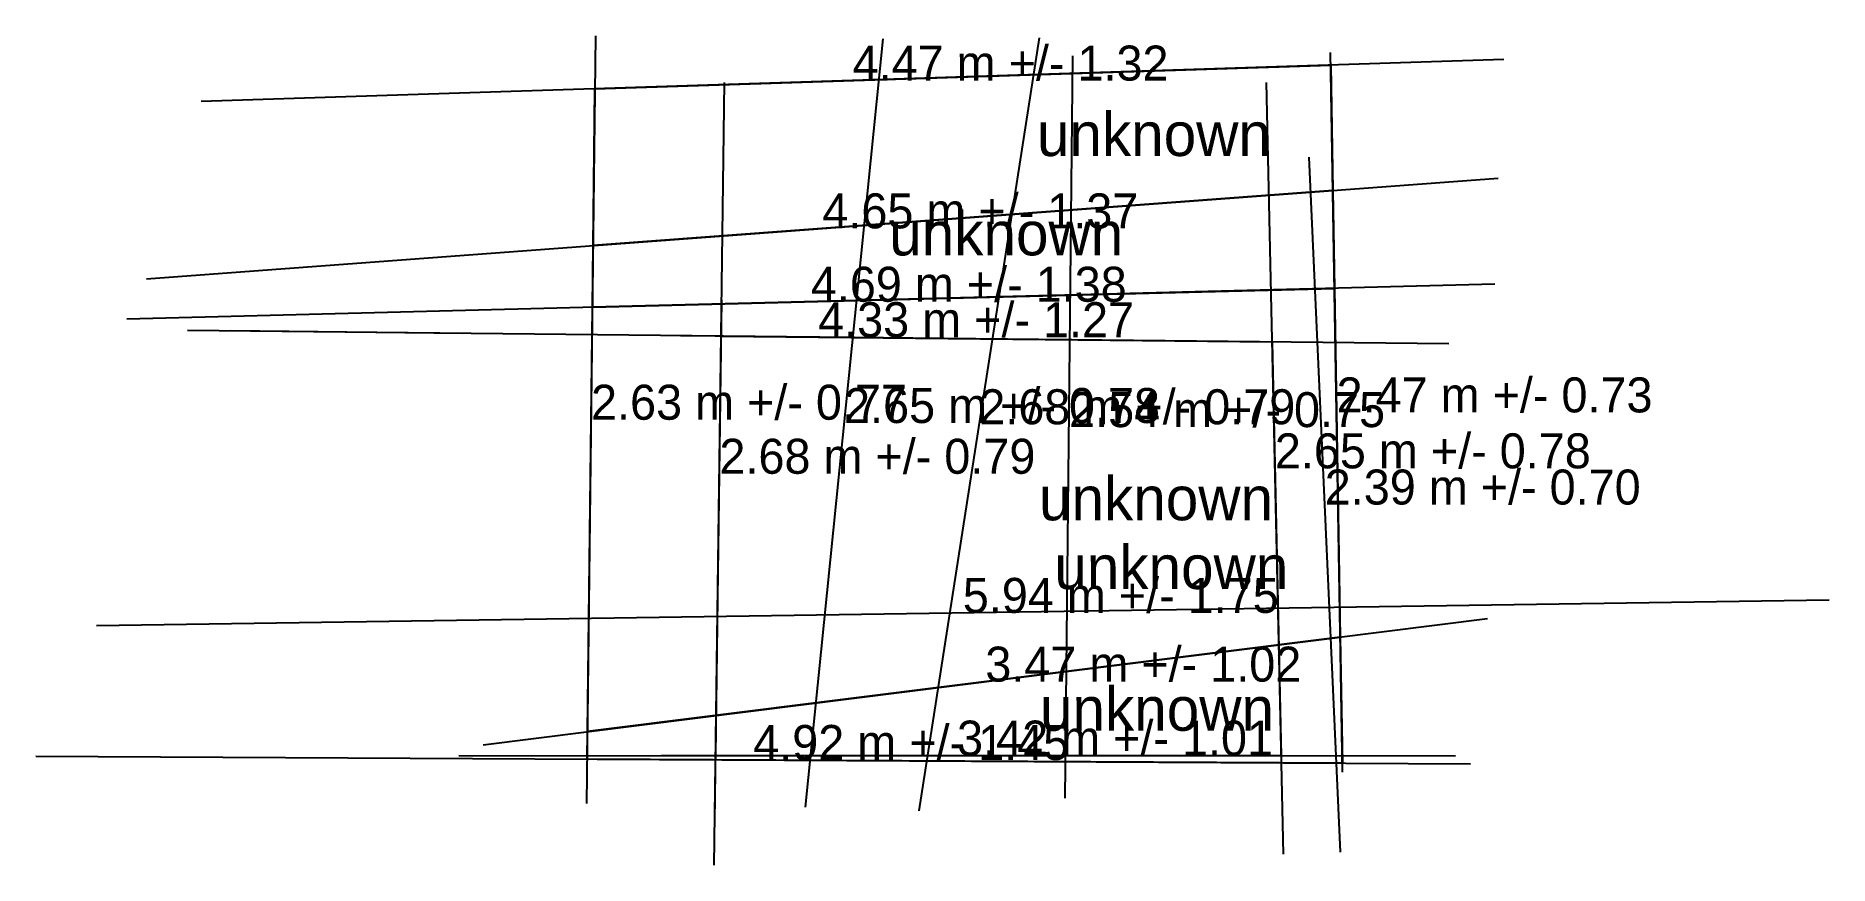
# Model space of a CAD drawing. Header units: metres. Extents: x -3.15 to 3, y -1.25 to 1.59.
import ezdxf

# ---------------------------------------------------------------- set-up
doc = ezdxf.new("R2010")
doc.units = ezdxf.units.M
for name, color, linetype in [('DIMENSIONS', 7, 'Continuous'), ('OPENINGS', 7, 'Continuous'), ('ROOM_LABELS', 7, 'Continuous'), ('ROOMS', 7, 'Continuous'), ('WALLS', 7, 'Continuous')]:
    doc.layers.add(name, color=color, linetype=linetype)

msp = doc.modelspace()

# ---------------------------------------------------------------- linework, layer by layer
at = {"layer": 'OPENINGS'}
for p, q in [((-0.8087, 0.0891), (-0.8008, 0.6854)), ((-1.6887, 0.5703), (-2.4845, 0.5787)), ((-0.3458, 0.5561), (-0.9426, 0.5624)), ((0.2511, 0.5498), (-0.3458, 0.5561)), ((0.8977, 0.543), (0.3008, 0.5493)), ((-0.8166, -0.5071), (-0.8087, 0.0891)), ((-0.8246, -1.1034), (-0.8166, -0.5071)), ((-1.0091, -0.8767), (-0.4146, -0.8769)), ((-0.4146, -0.8769), (0.1799, -0.8772)), ((0.1799, -0.8772), (0.7744, -0.8775))]:
    msp.add_line(p, q, dxfattribs=at)
at = {"layer": 'ROOMS'}
for points in [[(1.2956, 1.0608), (-1.2422, 0.8718), (-1.236, 1.4085), (1.2885, 1.4901), (1.2956, 1.0608)], [(-1.2422, 0.8718), (1.2956, 1.0608), (1.3012, 0.7246), (-1.2446, 0.6599), (-1.2422, 0.8718)], [(1.3212, -0.4707), (-1.2614, -0.7947), (-1.2446, 0.6599), (1.3012, 0.7246), (1.3212, -0.4707)], [(1.1183, -0.8777), (-0.8215, -0.8767), (-0.8024, 0.5609), (1.0871, 0.541), (1.1183, -0.8777)], [(1.3284, -0.9025), (-1.2625, -0.8891), (-1.2614, -0.7947), (1.3212, -0.4707), (1.3284, -0.9025)]]:
    msp.add_lwpolyline(points, close=True, dxfattribs=at)
at = {"layer": 'WALLS'}
for p, q in [((-1.2339, 1.5903), (-1.2642, -1.0416)), ((-0.2476, 1.58), (-0.5147, -1.0538)), ((-0.1234, -1.0662), (0.2891, 1.5838)), ((1.8823, 1.5093), (-2.5862, 1.3649)), ((0.3775, -1.0234), (0.4041, 1.5214)), ((1.3289, -0.9343), (1.2878, 1.5333)), ((-0.8266, -1.2525), (-0.7908, 1.4308)), ((1.1258, -1.2155), (1.0675, 1.431)), ((1.3216, -1.2078), (1.2138, 1.1749)), ((-2.7741, 0.7578), (1.8628, 1.103)), ((1.8511, 0.7386), (-2.8416, 0.6193)), ((1.6935, 0.5346), (-2.6337, 0.5803)), ((2.998, -0.3437), (-2.9456, -0.4321)), ((-1.6197, -0.8396), (1.8265, -0.4073)), ((-3.1535, -0.8794), (1.7679, -0.9048)), ((-1.7027, -0.8763), (1.7158, -0.878))]:
    msp.add_line(p, q, dxfattribs=at)

# ---------------------------------------------------------------- texts
at = {"layer": 'DIMENSIONS'}
for s, p in [('4.47 m +/- 1.32', (-0.352, 1.4371)), ('4.65 m +/- 1.37', (-0.4556, 0.9304)), ('4.69 m +/- 1.38', (-0.4953, 0.6789)), ('4.33 m +/- 1.27', (-0.4701, 0.5574)), ('2.63 m +/- 0.77', (-1.2491, 0.2744)), ('2.65 m +/- 0.78', (-0.3812, 0.2631)), ('2.68 m +/- 0.79', (0.0828, 0.2588)), ('2.54 m +/- 0.75', (0.3908, 0.249)), ('2.47 m +/- 0.73', (1.3083, 0.2995)), ('2.68 m +/- 0.79', (-0.8087, 0.0891)), ('2.65 m +/- 0.78', (1.0966, 0.1077)), ('2.39 m +/- 0.70', (1.2677, -0.0164)), ('5.94 m +/- 1.75', (0.0262, -0.3879)), ('3.47 m +/- 1.02', (0.1034, -0.6235)), ('4.92 m +/- 1.45', (-0.6928, -0.8921)), ('3.42 m +/- 1.01', (0.0065, -0.8771))]:
    msp.add_text(s, height=0.12, dxfattribs=at).set_placement(p)
at = {"layer": 'ROOM_LABELS'}
for p in [(0.2803, 1.1784), (-0.2264, 0.8378), (0.2875, -0.0703), (0.3399, -0.306), (0.2908, -0.7919)]:
    msp.add_text('unknown', height=0.15, dxfattribs=at).set_placement(p)

doc.saveas('drawing.dxf')
